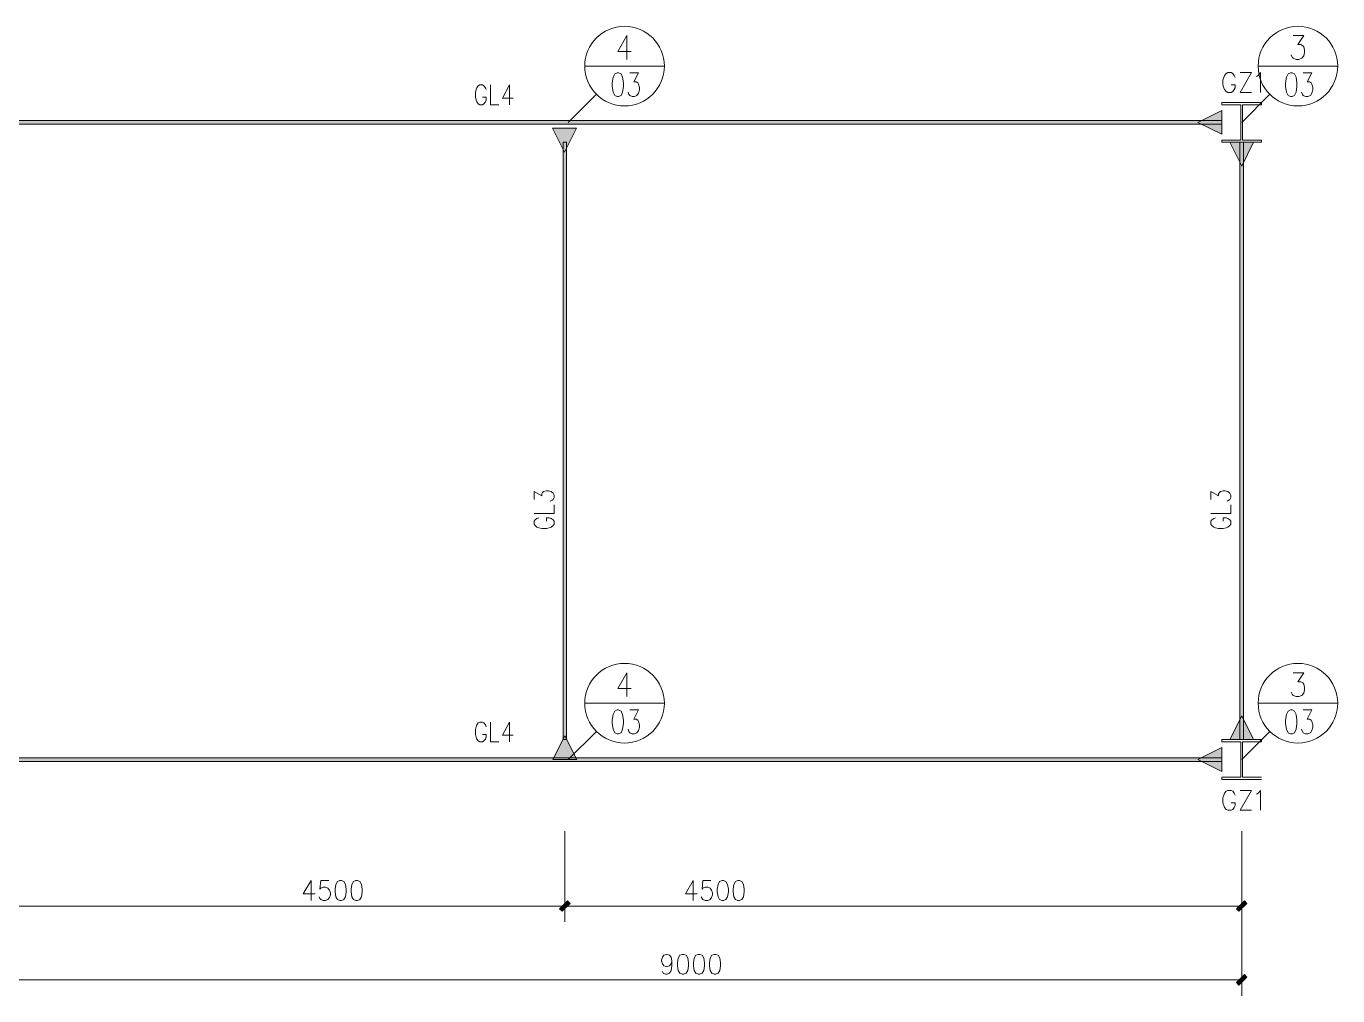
# Model space of a CAD drawing. Header units: millimetres. Extents: x 0 to 586, y 0 to 414.
# Drawn here: x 121.7 to 284.1, y 132.1 to 252.1 of the extents above; entities that cross this region are included whole.
import ezdxf

# ---------------------------------------------------------------- set-up
doc = ezdxf.new("R2010")
doc.units = ezdxf.units.MM

msp = doc.modelspace()

# ---------------------------------------------------------------- hatches: boundary and pattern name
h = msp.add_hatch(color=0)
h.dxf.hatch_style = 2
h.paths.add_polyline_path([(102.178556, 240.001778), (102.178556, 240.446278), (269.783278, 240.446278), (269.783278, 240.001778)])
h = msp.add_hatch(color=0)
h.dxf.hatch_style = 2
h.paths.add_polyline_path([(269.783278, 238.745889), (269.783278, 241.702167), (266.823472, 240.224028)])
h = msp.add_hatch(color=0)
h.dxf.hatch_style = 2
h.paths.add_polyline_path([(189.882639, 239.507889), (186.922833, 239.507889), (188.400972, 236.551611)])
h = msp.add_hatch(color=0)
h.dxf.hatch_style = 2
h.paths.add_polyline_path([(188.665556, 163.815889), (188.224583, 163.815889), (188.224583, 237.758111), (188.665556, 237.758111)])
h = msp.add_hatch(color=0)
h.dxf.hatch_style = 2
h.paths.add_polyline_path([(273.727333, 237.758111), (270.767528, 237.758111), (272.249194, 234.801833)])
h = msp.add_hatch(color=0)
h.dxf.hatch_style = 2
h.paths.add_polyline_path([(272.467917, 163.815889), (272.026944, 163.815889), (272.026944, 237.758111), (272.467917, 237.758111)])
h = msp.add_hatch(color=0)
h.dxf.hatch_style = 2
h.paths.add_polyline_path([(270.767528, 163.815889), (273.727333, 163.815889), (272.249194, 166.772167)])
h = msp.add_hatch(color=0)
h.dxf.hatch_style = 2
h.paths.add_polyline_path([(186.965167, 161.349972), (189.924972, 161.349972), (188.443306, 164.30625)])
h = msp.add_hatch(color=0)
h.dxf.hatch_style = 2
h.paths.add_polyline_path([(269.783278, 159.871833), (269.783278, 162.828111), (266.823472, 161.349972)])
h = msp.add_hatch(color=0)
h.dxf.hatch_style = 2
h.paths.add_polyline_path([(102.178556, 161.127722), (102.178556, 161.572222), (269.783278, 161.572222), (269.783278, 161.127722)])
h = msp.add_hatch(color=0)
h.dxf.hatch_style = 2
h.paths.add_polyline_path([(188.108167, 142.568083), (187.794194, 142.882056), (188.781972, 143.869833), (189.095944, 143.555861)])
h = msp.add_hatch(color=0)
h.dxf.hatch_style = 2
h.paths.add_polyline_path([(188.108167, 142.568083), (187.794194, 142.882056), (188.781972, 143.869833), (189.095944, 143.555861)])
h = msp.add_hatch(color=0)
h.dxf.hatch_style = 2
h.paths.add_polyline_path([(271.910528, 142.568083), (271.596556, 142.882056), (272.584333, 143.869833), (272.898306, 143.555861)])
h = msp.add_hatch(color=0)
h.dxf.hatch_style = 2
h.paths.add_polyline_path([(271.910528, 133.438194), (271.596556, 133.752167), (272.584333, 134.736417), (272.898306, 134.422444)])

# ---------------------------------------------------------------- linework, layer by layer
at = {"color": 0, "lineweight": 0}
for points in [[(196.112694, 250.980222), (195.0085, 249.008194), (196.666556, 249.008194)], [(196.112694, 250.980222), (196.112694, 248.023944)], [(278.627417, 250.980222), (279.929167, 250.980222), (279.220083, 249.854861), (279.572861, 249.854861), (279.809222, 249.71375), (279.929167, 249.572639), (280.045583, 249.149306), (280.045583, 248.867083), (279.929167, 248.44375), (279.692806, 248.165056), (279.3365, 248.023944), (278.983722, 248.023944), (278.627417, 248.165056), (278.507472, 248.306167), (278.391056, 248.584861)], [(190.909222, 247.194917), (200.765833, 247.194917)], [(274.28825, 247.194917), (284.148389, 247.194917)], [(196.483111, 246.365889), (197.569667, 246.365889), (196.977, 245.240528), (197.273333, 245.240528), (197.470889, 245.099417), (197.569667, 244.958306), (197.668444, 244.534972), (197.668444, 244.25275), (197.569667, 243.832944), (197.372111, 243.550722), (197.075778, 243.409611), (196.779444, 243.409611), (196.483111, 243.550722), (196.384333, 243.691833), (196.289083, 243.970528)], [(271.437806, 245.797917), (271.3355, 246.034278), (271.134417, 246.267111), (270.929806, 246.383528), (270.527639, 246.383528), (270.323028, 246.267111), (270.121944, 246.034278), (270.019639, 245.797917), (269.917333, 245.445139), (269.917333, 244.859528), (270.019639, 244.50675), (270.121944, 244.273917), (270.323028, 244.037556), (270.527639, 243.921139), (270.929806, 243.921139), (271.134417, 244.037556), (271.3355, 244.273917), (271.437806, 244.50675), (271.437806, 244.859528), (270.929806, 244.859528)], [(272.044583, 246.383528), (273.46275, 246.383528), (272.044583, 243.921139), (273.46275, 243.921139)], [(274.069528, 245.914333), (274.274139, 246.034278), (274.577528, 246.383528), (274.577528, 243.921139)], [(279.865667, 246.365889), (280.952222, 246.365889), (280.359556, 245.240528), (280.655889, 245.240528), (280.853444, 245.099417), (280.952222, 244.958306), (281.047472, 244.534972), (281.047472, 244.25275), (280.952222, 243.832944), (280.754667, 243.550722), (280.458333, 243.409611), (280.162, 243.409611), (279.865667, 243.550722), (279.766889, 243.691833), (279.668111, 243.970528)], [(178.689, 244.2845), (178.600806, 244.517333), (178.424417, 244.753694), (178.248028, 244.870111), (177.89525, 244.870111), (177.722389, 244.753694), (177.546, 244.517333), (177.457806, 244.2845), (177.369611, 243.931722), (177.369611, 243.342583), (177.457806, 242.993333), (177.546, 242.756972), (177.722389, 242.520611), (177.89525, 242.404194), (178.248028, 242.404194), (178.424417, 242.520611), (178.600806, 242.756972), (178.689, 242.993333), (178.689, 243.342583), (178.248028, 243.342583)], [(179.214639, 244.870111), (179.214639, 242.404194), (180.269444, 242.404194)], [(181.588833, 244.870111), (180.710417, 243.226167), (182.026278, 243.226167)], [(181.588833, 244.870111), (181.588833, 242.404194)], [(188.866639, 240.224028), (192.352083, 243.709472)], [(272.249194, 240.224028), (275.734639, 243.709472)], [(274.711583, 242.686417), (269.783278, 242.686417)], [(269.783278, 242.686417), (269.783278, 242.41125)], [(269.783278, 242.41125), (272.157472, 242.41125)], [(272.157472, 242.41125), (272.157472, 238.033278)], [(272.337389, 242.41125), (274.711583, 242.41125)], [(272.337389, 238.033278), (272.337389, 242.41125)], [(274.711583, 242.41125), (274.711583, 242.686417)], [(269.783278, 238.033278), (269.783278, 237.758111)], [(269.783278, 238.033278), (272.157472, 238.033278)], [(269.783278, 237.758111), (274.711583, 237.758111)], [(272.337389, 238.033278), (274.711583, 238.033278)], [(274.711583, 237.758111), (274.711583, 238.033278)], [(184.636833, 193.530361), (184.636833, 194.518139), (185.575222, 193.978389), (185.575222, 194.2465), (185.691639, 194.426417), (185.808056, 194.518139), (186.160833, 194.606333), (186.397194, 194.606333), (186.749972, 194.518139), (186.982806, 194.338222), (187.099222, 194.070111), (187.099222, 193.798472), (186.982806, 193.530361), (186.866389, 193.442167), (186.630028, 193.350444)], [(268.439194, 193.530361), (268.439194, 194.518139), (269.377583, 193.978389), (269.377583, 194.2465), (269.494, 194.426417), (269.613944, 194.518139), (269.963194, 194.606333), (270.199556, 194.606333), (270.552333, 194.518139), (270.785167, 194.338222), (270.901583, 194.070111), (270.901583, 193.798472), (270.785167, 193.530361), (270.66875, 193.442167), (270.432389, 193.350444)], [(184.636833, 191.829972), (187.099222, 191.829972), (187.099222, 192.902417)], [(268.439194, 191.829972), (270.901583, 191.829972), (270.901583, 192.902417)], [(185.222444, 191.290222), (184.989611, 191.202028), (184.75325, 191.022111), (184.636833, 190.842194), (184.636833, 190.485889), (184.75325, 190.305972), (184.989611, 190.126056), (185.222444, 190.037861), (185.575222, 189.946139), (186.160833, 189.946139), (186.513611, 190.037861), (186.749972, 190.126056), (186.982806, 190.305972), (187.099222, 190.485889), (187.099222, 190.842194), (186.982806, 191.022111), (186.749972, 191.202028), (186.513611, 191.290222), (186.160833, 191.290222), (186.160833, 190.842194)], [(269.024806, 191.290222), (268.791972, 191.202028), (268.555611, 191.022111), (268.439194, 190.842194), (268.439194, 190.485889), (268.555611, 190.305972), (268.791972, 190.126056), (269.024806, 190.037861), (269.377583, 189.946139), (269.963194, 189.946139), (270.315972, 190.037861), (270.552333, 190.126056), (270.785167, 190.305972), (270.901583, 190.485889), (270.901583, 190.842194), (270.785167, 191.022111), (270.552333, 191.202028), (270.315972, 191.290222), (269.963194, 191.290222), (269.963194, 190.842194)], [(196.112694, 172.106167), (195.0085, 170.134139), (196.666556, 170.134139)], [(196.112694, 172.106167), (196.112694, 169.149889)], [(278.627417, 172.106167), (279.929167, 172.106167), (279.220083, 170.980806), (279.572861, 170.980806), (279.809222, 170.839694), (279.929167, 170.698583), (280.045583, 170.27525), (280.045583, 169.996556), (279.929167, 169.573222), (279.692806, 169.291), (279.3365, 169.149889), (278.983722, 169.149889), (278.627417, 169.291), (278.507472, 169.432111), (278.391056, 169.714333)], [(190.909222, 168.320861), (200.765833, 168.320861)], [(196.483111, 167.491833), (197.569667, 167.491833), (196.977, 166.366472), (197.273333, 166.366472), (197.470889, 166.225361), (197.569667, 166.08425), (197.668444, 165.660917), (197.668444, 165.382222), (197.569667, 164.958889), (197.372111, 164.676667), (197.075778, 164.535556), (196.779444, 164.535556), (196.483111, 164.676667), (196.384333, 164.817778), (196.289083, 165.1)], [(274.28825, 168.320861), (284.148389, 168.320861)], [(279.865667, 167.491833), (280.952222, 167.491833), (280.359556, 166.366472), (280.655889, 166.366472), (280.853444, 166.225361), (280.952222, 166.08425), (281.047472, 165.660917), (281.047472, 165.382222), (280.952222, 164.958889), (280.754667, 164.676667), (280.458333, 164.535556), (280.162, 164.535556), (279.865667, 164.676667), (279.766889, 164.817778), (279.668111, 165.1)], [(178.689, 165.410444), (178.600806, 165.643278), (178.424417, 165.879639), (178.248028, 165.996056), (177.89525, 165.996056), (177.722389, 165.879639), (177.546, 165.643278), (177.457806, 165.410444), (177.369611, 165.057667), (177.369611, 164.472056), (177.457806, 164.119278), (177.546, 163.882917), (177.722389, 163.650083), (177.89525, 163.530139), (178.248028, 163.530139), (178.424417, 163.650083), (178.600806, 163.882917), (178.689, 164.119278), (178.689, 164.472056), (178.248028, 164.472056)], [(179.214639, 165.996056), (179.214639, 163.530139), (180.269444, 163.530139)], [(181.588833, 165.996056), (180.710417, 164.352111), (182.026278, 164.352111)], [(181.588833, 165.996056), (181.588833, 163.530139)], [(188.866639, 161.349972), (192.352083, 164.835417)], [(272.249194, 161.349972), (275.734639, 164.835417)], [(274.711583, 163.815889), (269.783278, 163.815889)], [(269.783278, 163.815889), (269.783278, 163.537194)], [(269.783278, 163.537194), (272.157472, 163.537194)], [(272.157472, 163.537194), (272.157472, 159.16275)], [(272.337389, 163.537194), (274.711583, 163.537194)], [(272.337389, 159.16275), (272.337389, 163.537194)], [(274.711583, 163.537194), (274.711583, 163.815889)], [(269.783278, 159.16275), (269.783278, 158.884056)], [(269.783278, 159.16275), (272.157472, 159.16275)], [(272.337389, 159.16275), (274.711583, 159.16275)], [(269.783278, 158.884056), (274.711583, 158.884056)], [(271.437806, 156.947306), (271.3355, 157.183667), (271.134417, 157.420028), (270.929806, 157.536444), (270.527639, 157.536444), (270.323028, 157.420028), (270.121944, 157.183667), (270.019639, 156.947306), (269.917333, 156.598056), (269.917333, 156.008917), (270.019639, 155.656139), (270.121944, 155.423306), (270.323028, 155.186944), (270.527639, 155.070528), (270.929806, 155.070528), (271.134417, 155.186944), (271.3355, 155.423306), (271.437806, 155.656139), (271.437806, 156.008917), (270.929806, 156.008917)], [(272.044583, 157.536444), (273.46275, 157.536444), (272.044583, 155.070528), (273.46275, 155.070528)], [(274.069528, 157.06725), (274.274139, 157.183667), (274.577528, 157.536444), (274.577528, 155.070528)], [(188.443306, 152.477611), (188.443306, 141.248694)], [(188.443306, 152.477611), (188.443306, 141.248694)], [(272.249194, 152.477611), (272.249194, 132.115278)], [(272.249194, 152.477611), (272.249194, 141.248694)], [(157.039028, 146.374556), (156.05125, 144.730611), (157.532917, 144.730611)], [(157.039028, 146.374556), (157.039028, 143.908639)], [(159.208611, 146.374556), (158.220833, 146.374556), (158.122056, 145.316222), (158.220833, 145.436167), (158.517167, 145.552583), (158.8135, 145.552583), (159.109833, 145.436167), (159.307389, 145.199806), (159.406167, 144.847028), (159.406167, 144.614194), (159.307389, 144.261417), (159.109833, 144.028583), (158.8135, 143.908639), (158.517167, 143.908639), (158.220833, 144.028583), (158.122056, 144.145), (158.023278, 144.377833)], [(204.350056, 146.374556), (203.365806, 144.730611), (204.843944, 144.730611)], [(204.350056, 146.374556), (204.350056, 143.908639)], [(206.519639, 146.374556), (205.535389, 146.374556), (205.436611, 145.316222), (205.535389, 145.436167), (205.831722, 145.552583), (206.128056, 145.552583), (206.420861, 145.436167), (206.618417, 145.199806), (206.717194, 144.847028), (206.717194, 144.614194), (206.618417, 144.261417), (206.420861, 144.028583), (206.128056, 143.908639), (205.831722, 143.908639), (205.535389, 144.028583), (205.436611, 144.145), (205.337833, 144.377833)], [(99.712639, 143.220722), (188.443306, 143.220722)], [(188.443306, 143.220722), (272.249194, 143.220722)], [(201.700694, 136.419167), (201.601917, 136.066389), (201.404361, 135.833556), (201.108028, 135.717139), (201.00925, 135.717139), (200.716444, 135.833556), (200.518889, 136.066389), (200.420111, 136.419167), (200.420111, 136.539111), (200.518889, 136.888361), (200.716444, 137.124722), (201.00925, 137.241139), (201.108028, 137.241139), (201.404361, 137.124722), (201.601917, 136.888361), (201.700694, 136.419167), (201.700694, 135.833556), (201.601917, 135.247944), (201.404361, 134.895167), (201.108028, 134.775222), (200.910472, 134.775222), (200.617667, 134.895167), (200.518889, 135.128)], [(99.712639, 134.087306), (272.249194, 134.087306)]]:
    msp.add_lwpolyline(points, dxfattribs=at)
for points in [[(194.906194, 246.365889), (194.609861, 246.224778), (194.415833, 245.804972), (194.317056, 245.099417), (194.317056, 244.676083), (194.415833, 243.970528), (194.609861, 243.550722), (194.906194, 243.409611), (195.10375, 243.409611), (195.400083, 243.550722), (195.597639, 243.970528), (195.696417, 244.676083), (195.696417, 245.099417), (195.597639, 245.804972), (195.400083, 246.224778), (195.10375, 246.365889)], [(278.28875, 246.365889), (277.992417, 246.224778), (277.794861, 245.804972), (277.696083, 245.099417), (277.696083, 244.676083), (277.794861, 243.970528), (277.992417, 243.550722), (278.28875, 243.409611), (278.486306, 243.409611), (278.782639, 243.550722), (278.980194, 243.970528), (279.078972, 244.676083), (279.078972, 245.099417), (278.980194, 245.804972), (278.782639, 246.224778), (278.486306, 246.365889)], [(102.178556, 240.001778), (102.178556, 240.446278), (269.783278, 240.446278), (269.783278, 240.001778)], [(269.783278, 238.745889), (269.783278, 241.702167), (266.823472, 240.224028)], [(189.882639, 239.507889), (186.922833, 239.507889), (188.400972, 236.551611)], [(188.665556, 163.815889), (188.224583, 163.815889), (188.224583, 237.758111), (188.665556, 237.758111)], [(273.727333, 237.758111), (270.767528, 237.758111), (272.249194, 234.801833)], [(272.467917, 163.815889), (272.026944, 163.815889), (272.026944, 237.758111), (272.467917, 237.758111)], [(194.906194, 167.491833), (194.609861, 167.35425), (194.415833, 166.930917), (194.317056, 166.225361), (194.317056, 165.802028), (194.415833, 165.1), (194.609861, 164.676667), (194.906194, 164.535556), (195.10375, 164.535556), (195.400083, 164.676667), (195.597639, 165.1), (195.696417, 165.802028), (195.696417, 166.225361), (195.597639, 166.930917), (195.400083, 167.35425), (195.10375, 167.491833)], [(278.28875, 167.491833), (277.992417, 167.35425), (277.794861, 166.930917), (277.696083, 166.225361), (277.696083, 165.802028), (277.794861, 165.1), (277.992417, 164.676667), (278.28875, 164.535556), (278.486306, 164.535556), (278.782639, 164.676667), (278.980194, 165.1), (279.078972, 165.802028), (279.078972, 166.225361), (278.980194, 166.930917), (278.782639, 167.35425), (278.486306, 167.491833)], [(270.767528, 163.815889), (273.727333, 163.815889), (272.249194, 166.772167)], [(186.965167, 161.349972), (189.924972, 161.349972), (188.443306, 164.30625)], [(269.783278, 159.871833), (269.783278, 162.828111), (266.823472, 161.349972)], [(102.178556, 161.127722), (102.178556, 161.572222), (269.783278, 161.572222), (269.783278, 161.127722)], [(160.587972, 146.374556), (160.291639, 146.258139), (160.094083, 145.905361), (159.995306, 145.316222), (159.995306, 144.966972), (160.094083, 144.377833), (160.291639, 144.028583), (160.587972, 143.908639), (160.785528, 143.908639), (161.081861, 144.028583), (161.279417, 144.377833), (161.378194, 144.966972), (161.378194, 145.316222), (161.279417, 145.905361), (161.081861, 146.258139), (160.785528, 146.374556)], [(162.56, 146.374556), (162.263667, 146.258139), (162.066111, 145.905361), (161.967333, 145.316222), (161.967333, 144.966972), (162.066111, 144.377833), (162.263667, 144.028583), (162.56, 143.908639), (162.757556, 143.908639), (163.053889, 144.028583), (163.251444, 144.377833), (163.350222, 144.966972), (163.350222, 145.316222), (163.251444, 145.905361), (163.053889, 146.258139), (162.757556, 146.374556)], [(207.902528, 146.374556), (207.606194, 146.258139), (207.408639, 145.905361), (207.309861, 145.316222), (207.309861, 144.966972), (207.408639, 144.377833), (207.606194, 144.028583), (207.902528, 143.908639), (208.096556, 143.908639), (208.392889, 144.028583), (208.590444, 144.377833), (208.689222, 144.966972), (208.689222, 145.316222), (208.590444, 145.905361), (208.392889, 146.258139), (208.096556, 146.374556)], [(209.874556, 146.374556), (209.578222, 146.258139), (209.380667, 145.905361), (209.281889, 145.316222), (209.281889, 144.966972), (209.380667, 144.377833), (209.578222, 144.028583), (209.874556, 143.908639), (210.068583, 143.908639), (210.364917, 144.028583), (210.562472, 144.377833), (210.66125, 144.966972), (210.66125, 145.316222), (210.562472, 145.905361), (210.364917, 146.258139), (210.068583, 146.374556)], [(188.108167, 142.568083), (187.794194, 142.882056), (188.781972, 143.869833), (189.095944, 143.555861)], [(188.108167, 142.568083), (187.794194, 142.882056), (188.781972, 143.869833), (189.095944, 143.555861)], [(271.910528, 142.568083), (271.596556, 142.882056), (272.584333, 143.869833), (272.898306, 143.555861)], [(202.981278, 137.241139), (202.684944, 137.124722), (202.490917, 136.771944), (202.392139, 136.186333), (202.392139, 135.833556), (202.490917, 135.247944), (202.684944, 134.895167), (202.981278, 134.775222), (203.178833, 134.775222), (203.475167, 134.895167), (203.672722, 135.247944), (203.7715, 135.833556), (203.7715, 136.186333), (203.672722, 136.771944), (203.475167, 137.124722), (203.178833, 137.241139)], [(204.953306, 137.241139), (204.656972, 137.124722), (204.462944, 136.771944), (204.364167, 136.186333), (204.364167, 135.833556), (204.462944, 135.247944), (204.656972, 134.895167), (204.953306, 134.775222), (205.150861, 134.775222), (205.447194, 134.895167), (205.64475, 135.247944), (205.743528, 135.833556), (205.743528, 136.186333), (205.64475, 136.771944), (205.447194, 137.124722), (205.150861, 137.241139)], [(206.925333, 137.241139), (206.629, 137.124722), (206.431444, 136.771944), (206.336194, 136.186333), (206.336194, 135.833556), (206.431444, 135.247944), (206.629, 134.895167), (206.925333, 134.775222), (207.122889, 134.775222), (207.419222, 134.895167), (207.616778, 135.247944), (207.715556, 135.833556), (207.715556, 136.186333), (207.616778, 136.771944), (207.419222, 137.124722), (207.122889, 137.241139)], [(271.910528, 133.438194), (271.596556, 133.752167), (272.584333, 134.736417), (272.898306, 134.422444)]]:
    msp.add_lwpolyline(points, close=True, dxfattribs=at)
for centre, radius in [((195.837528, 247.194917), 4.928306), ((279.218319, 247.194917), 4.929187), ((195.837528, 168.322625), 4.929188), ((279.218319, 168.322625), 4.930069)]:
    msp.add_circle(centre, radius, dxfattribs=at)

doc.saveas('drawing.dxf')
